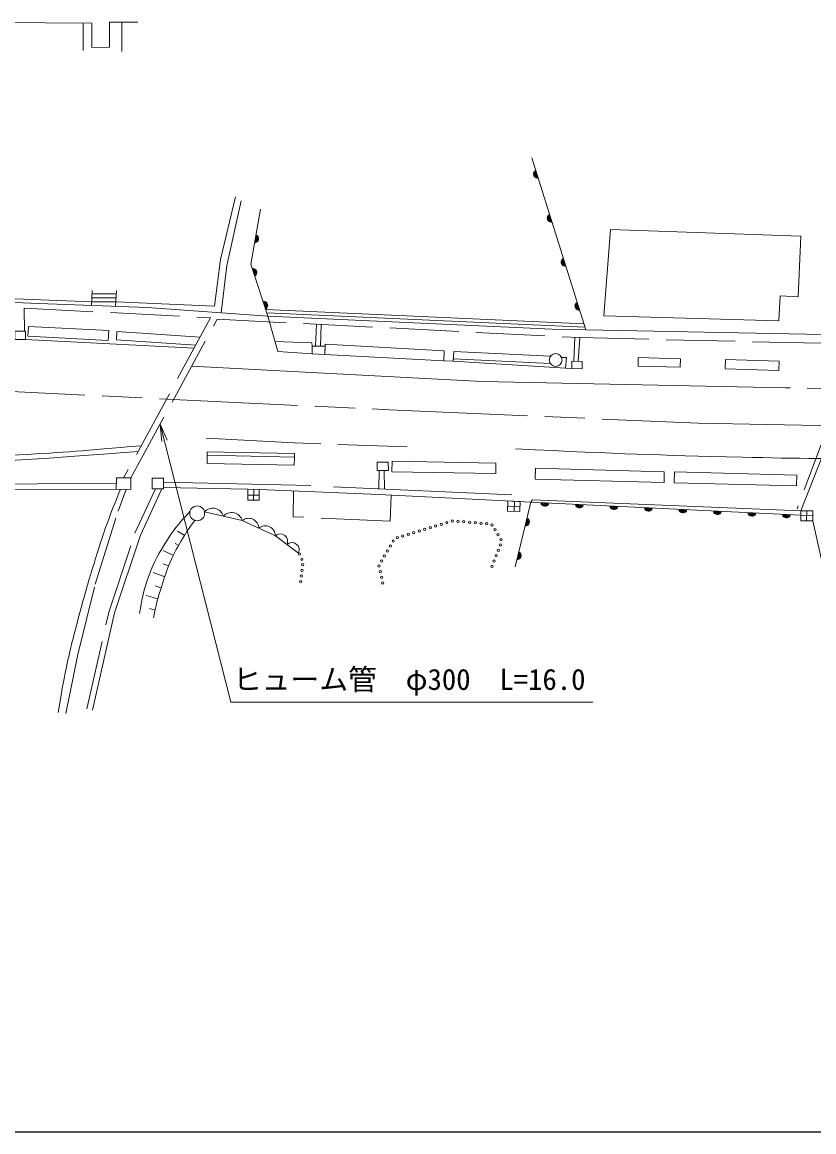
# Model space of a CAD drawing. Units: millimetres, scale not verified. Extents: x 40000 to 680000, y 20000 to 380000.
# Drawn here: x 291830 to 360588, y 205000 to 301327 of the extents above; entities that cross this region are included whole.
import ezdxf
from ezdxf.enums import TextEntityAlignment as Align

# ---------------------------------------------------------------- set-up
doc = ezdxf.new("R2010")
doc.units = ezdxf.units.MM
doc.header["$LTSCALE"] = 1000
doc.linetypes.add('CHAIN', pattern=[18.5, 12, -1.5, 3.5, -1.5])
doc.linetypes.add('DASHED', pattern=[7.5, 6, -1.5])
for name, color, linetype, lineweight in [('M-BMK', 2, 'CHAIN', 13), ('M-STR-HTXT', 7, 'Continuous', 13), ('M-TTL-BAND', 7, 'Continuous', 25), ('M-WORK', 1, 'Continuous', 13)]:
    doc.layers.add(name, color=color, linetype=linetype, lineweight=lineweight)
doc.styles.add('ＭＳ ゴシック', font='')
doc.styles.get('ＭＳ ゴシック').set_extended_font_data('MS Gothic')

# ---------------------------------------------------------------- blocks, each defined once
blk = doc.blocks.new('open_arrow')
at = {"color": 0, "linetype": 'Continuous', "lineweight": -2}
blk.add_lwpolyline([(7.5, 1.25), (0, 0), (7.5, -1.25)], dxfattribs=at)

msp = doc.modelspace()

# ---------------------------------------------------------------- linework, layer by layer
at = {"layer": 'M-BMK'}
for p, q in [((266805, 270420), (323724, 267678)), ((323724, 267678), (350533, 266517)), ((350533, 266517), (366521, 266209))]:
    msp.add_line(p, q, dxfattribs=at)
at = {"layer": 'M-STR-HTXT'}
msp.add_lwpolyline([(303822, 266438), (309940, 242310), (341390, 242310)], dxfattribs=at)
at = {"layer": 'M-TTL-BAND'}
msp.add_line((40000, 205000), (579000, 205000), dxfattribs=at)
at = {"layer": 'M-WORK'}
for p, q in [((287677, 301317), (297885, 301254)), ((297135, 301259), (297124, 298877)), ((297885, 301254), (297875, 299138)), ((299428, 299148), (299428, 301327)), ((299428, 301327), (301888, 301327)), ((300481, 301327), (300481, 298784)), ((297875, 299138), (299428, 299148)), ((336093, 289550), (340773, 274622)), ((309050, 280740), (310364, 286165)), ((342355, 275835), (342935, 283329)), ((342935, 283329), (359453, 282748)), ((359453, 282748), (359242, 277471)), ((308534, 276674), (309050, 280740)), ((261252, 278198), (293290, 276908)), ((272708, 278025), (297895, 277037)), ((297842, 276738), (297906, 278030)), ((297892, 277737), (299995, 277746)), ((299941, 276660), (300010, 278039)), ((357659, 277577), (357553, 275413)), ((359242, 277471), (357659, 277577)), ((293290, 276908), (302695, 276557)), ((297893, 277387), (299997, 277396)), ((297895, 277037), (299998, 277046)), ((299998, 277046), (308534, 276674)), ((302695, 276557), (313180, 275806)), ((312985, 276391), (340608, 275150)), ((313087, 276086), (340703, 274845)), ((313180, 275806), (337877, 274680)), ((314021, 272725), (313180, 275806)), ((357553, 275413), (342355, 275835)), ((337877, 274680), (359924, 274235)), ((292111, 273785), (306762, 273024)), ((300060, 274475), (300013, 273740)), ((300013, 273740), (306911, 273298)), ((307283, 273982), (300060, 274475)), ((316996, 273503), (313779, 273612)), ((359924, 274235), (381596, 273742)), ((317007, 272526), (314021, 272725)), ((317013, 273203), (316996, 273503)), ((329320, 272729), (329271, 271895)), ((337729, 272333), (329320, 272729)), ((329271, 271895), (328441, 271919)), ((339034, 271290), (329271, 271895)), ((337711, 271689), (329283, 272098)), ((338674, 272228), (339108, 272208)), ((339108, 272208), (339034, 271290)), ((331787, 270123), (306551, 271457)), ((339562, 271258), (339034, 271290)), ((358120, 269595), (331787, 270123)), ((315441, 264804), (307807, 265227)), ((300009, 261315), (281761, 261140)), ((316905, 261093), (304115, 261390)), ((277223, 260718), (300003, 260779)), ((304115, 260931), (311435, 260781)), ((311429, 260264), (312409, 260270)), ((311435, 260781), (312415, 260770)), ((311965, 260775), (311922, 259826)), ((312415, 260770), (322803, 260316)), ((334371, 260295), (318860, 260999)), ((322803, 260316), (333801, 259785)), ((333801, 259785), (336011, 259660)), ((333996, 259327), (335072, 259279)), ((334579, 259741), (334558, 258856)), ((336011, 259660), (336154, 259861)), ((336154, 259861), (359454, 258912)), ((359453, 258532), (360496, 258509)), ((359971, 258910), (359960, 258042)), ((360495, 258040), (361517, 253505)), ((305945, 256771), (305323, 257144)), ((304986, 255018), (304081, 255454)), ((305441, 255908), (305123, 256082)), ((304551, 254119), (304089, 254314)), ((304218, 253176), (303210, 253543)), ((303884, 252234), (303371, 252392)), ((303627, 251268), (302604, 251555)), ((303391, 250296), (302877, 250429))]:
    msp.add_line(p, q, dxfattribs=at)
at = {"layer": 'M-WORK', "linetype": 'DASHED'}
for p, q in [((317393, 275104), (317297, 273201)), ((317734, 273197), (317790, 275083)), ((339748, 271894), (339832, 273964)), ((364522, 273374), (359137, 259087)), ((359454, 258912), (365155, 273359)), ((325257, 264453), (315441, 264804)), ((322837, 262399), (322805, 260820)), ((323286, 260798), (323265, 262404))]:
    msp.add_line(p, q, dxfattribs=at)
for points in [[(310844, 285821), (309601, 280215), (309100, 276098)], [(292033, 274494), (292016, 276495), (308199, 275666), (300640, 261774)], [(301281, 261766), (308771, 275541), (340266, 273942), (340107, 271886)], [(340266, 273942), (368789, 273274), (380985, 273156), (381010, 271331)], [(418280, 270862), (402976, 269753), (388517, 269173), (358120, 269595)], [(295615, 241321), (296678, 246439), (298174, 252553), (300154, 258870), (300874, 260769)], [(297441, 241705), (299376, 250184), (301628, 256974), (303418, 260810)], [(323893, 260264), (323787, 258012), (315374, 258388), (315388, 260640)]]:
    msp.add_lwpolyline(points, dxfattribs=at)
at = {"layer": 'M-WORK'}
for points in [[(313180, 275806), (311677, 280332), (312521, 285082)], [(297929, 241594), (299859, 250049), (302093, 256789), (303970, 260810)], [(334637, 254045), (336011, 259660), (359453, 258532)], [(315844, 255243), (313827, 256744), (310942, 258058), (307663, 258814)]]:
    msp.add_lwpolyline(points, dxfattribs=at)
for points in [[(292374, 274918), (299356, 274553), (299312, 273704), (292329, 274068)], [(291192, 274492), (292109, 274494), (292111, 273785), (291193, 273784)], [(318150, 273194), (317013, 273203), (317007, 272526), (318111, 272493)], [(318160, 273370), (328490, 272797), (328441, 271919), (318111, 272493)], [(339577, 271898), (340480, 271877), (340465, 271237), (339562, 271258)], [(345340, 272219), (348999, 272114), (348977, 271371), (345318, 271476)], [(352904, 272043), (357583, 271903), (357559, 271090), (352879, 271231)], [(315477, 263565), (307901, 263729), (307908, 264037), (315484, 263872)], [(307901, 263729), (315477, 263565), (315462, 262864), (307886, 263028)], [(322657, 263127), (323626, 263138), (323634, 262408), (322664, 262397)], [(323960, 263211), (332977, 263054), (332961, 262149), (323944, 262306)], [(336414, 262611), (347602, 262306), (347576, 261365), (336388, 261670)], [(348493, 262283), (359118, 262001), (359093, 261065), (348468, 261346)], [(300015, 261781), (301281, 261766), (301269, 260764), (300003, 260779)], [(303128, 261746), (304115, 261746), (304115, 260810), (303128, 260810)], [(311435, 260781), (312415, 260770), (312404, 259821), (311425, 259831)], [(334004, 259773), (335082, 259712), (335062, 258844), (333988, 258868)], [(359454, 258912), (360496, 258909), (360495, 258040), (359452, 258043)]]:
    msp.add_lwpolyline(points, close=True, dxfattribs=at)
for centre, radius in [((338170, 271999), 554), ((307029, 258688), 646), ((326318, 257157), 100), ((326797, 257300), 100), ((327276, 257443), 100), ((327755, 257586), 100), ((328235, 257729), 100), ((328714, 257872), 100), ((329193, 258015), 100), ((329688, 258000), 100), ((330186, 257958), 100), ((330685, 257916), 100), ((331183, 257874), 100), ((331681, 257832), 100), ((332179, 257790), 100), ((332641, 257690), 100), ((332897, 257260), 100), ((324052, 256278), 100), ((324402, 256585), 100), ((324881, 256728), 100), ((325360, 256871), 100), ((325839, 257014), 100), ((333153, 256830), 100), ((333408, 256401), 100), ((323549, 255414), 100), ((323800, 255846), 100), ((333176, 255478), 100), ((333355, 255945), 100), ((315890, 255155), 100), ((316119, 254710), 100), ((316185, 254237), 100), ((323046, 254549), 100), ((323297, 254981), 100), ((332819, 254544), 100), ((332998, 255011), 100), ((316066, 253244), 100), ((316126, 253740), 100), ((322834, 254111), 100), ((322940, 253622), 100), ((332640, 254077), 100), ((316006, 252747), 100), ((323047, 253134), 100), ((323153, 252645), 100)]:
    msp.add_circle(centre, radius, dxfattribs=at)
for centre, radius, start, end in [((336594, 288135), 354, 116.20504, 278.61022), ((336594, 288135), 283, 118.42908, 276.38618), ((336594, 288135), 212, 122.17541, 272.63985), ((336594, 288135), 142, 129.88714, 264.92812), ((336594, 288135), 100, 140.2048, 254.61046), ((337790, 284318), 354, 116.20504, 278.61022), ((337790, 284318), 283, 118.42908, 276.38618), ((337790, 284318), 212, 122.17541, 272.63985), ((337790, 284318), 142, 129.88714, 264.92812), ((337790, 284318), 100, 140.2048, 254.61046), ((312014, 282538), 354, 268.71681, 71.12199), ((312014, 282538), 283, 270.94085, 68.89795), ((312014, 282538), 212, 274.68718, 65.15163), ((312014, 282538), 142, 282.39891, 57.4399), ((312014, 282538), 100, 292.71657, 47.12223), ((338987, 280501), 354, 116.20504, 278.61022), ((338987, 280501), 283, 118.42908, 276.38618), ((338987, 280501), 212, 122.17541, 272.63985), ((338987, 280501), 142, 129.88714, 264.92812), ((338987, 280501), 100, 140.2048, 254.61046), ((311868, 279585), 354, 297.16086, 99.56604), ((311868, 279585), 283, 299.3849, 97.342), ((311868, 279585), 212, 303.13123, 93.59568), ((311868, 279585), 142, 310.84296, 85.88395), ((311868, 279585), 100, 321.16062, 75.56628), ((312813, 276738), 354, 297.16086, 99.56604), ((312813, 276738), 283, 299.3849, 97.342), ((312813, 276738), 212, 303.13123, 93.59568), ((312813, 276738), 142, 310.84296, 85.88395), ((312813, 276738), 100, 321.16062, 75.56628), ((340184, 276684), 354, 116.20504, 278.61022), ((340184, 276684), 283, 118.42908, 276.38618), ((340184, 276684), 212, 122.17541, 272.63985), ((340184, 276684), 142, 129.88714, 264.92812), ((340184, 276684), 100, 140.2048, 254.61046), ((308380, 258179), 958, 15.5616, 138.46615), ((337231, 259655), 354, 186.04351, 348.44868), ((337231, 259655), 283, 188.26754, 346.22465), ((337231, 259655), 212, 192.01387, 342.47832), ((337231, 259655), 142, 199.7256, 334.76659), ((337231, 259655), 100, 210.04326, 324.44893), ((340228, 259511), 354, 186.04351, 348.44868), ((340228, 259511), 283, 188.26754, 346.22465), ((340228, 259511), 212, 192.01387, 342.47832), ((340228, 259511), 142, 199.7256, 334.76659), ((340228, 259511), 100, 210.04326, 324.44893), ((343224, 259367), 354, 186.04351, 348.44868), ((343224, 259367), 283, 188.26754, 346.22465), ((343224, 259367), 212, 192.01387, 342.47832), ((343224, 259367), 142, 199.7256, 334.76659), ((343224, 259367), 100, 210.04326, 324.44893), ((346221, 259223), 354, 186.04351, 348.44868), ((346221, 259223), 283, 188.26754, 346.22465), ((346221, 259223), 212, 192.01387, 342.47832), ((346221, 259223), 142, 199.7256, 334.76659), ((346221, 259223), 100, 210.04326, 324.44893), ((310019, 257801), 958, 15.5616, 138.46615), ((311506, 257386), 878, 1.02102, 130.02089), ((335535, 257943), 354, 265.05503, 67.46021), ((335535, 257943), 283, 267.27907, 65.23617), ((349217, 259079), 354, 186.04351, 348.44868), ((349217, 259079), 283, 188.26754, 346.22465), ((349217, 259079), 212, 192.01387, 342.47832), ((349217, 259079), 142, 199.7256, 334.76659), ((349217, 259079), 100, 210.04326, 324.44893), ((352214, 258934), 354, 186.04351, 348.44868), ((352214, 258934), 283, 188.26754, 346.22465), ((352214, 258934), 212, 192.01387, 342.47832), ((352214, 258934), 142, 199.7256, 334.76659), ((352214, 258934), 100, 210.04326, 324.44893), ((355210, 258790), 354, 186.04351, 348.44868), ((355210, 258790), 283, 188.26754, 346.22465), ((355210, 258790), 212, 192.01387, 342.47832), ((355210, 258790), 142, 199.7256, 334.76659), ((355210, 258790), 100, 210.04326, 324.44893), ((358207, 258646), 354, 186.04351, 348.44868), ((358207, 258646), 283, 188.26754, 346.22465), ((358207, 258646), 212, 192.01387, 342.47832), ((358207, 258646), 142, 199.7256, 334.76659), ((358207, 258646), 100, 210.04326, 324.44893), ((312949, 256729), 878, 1.02102, 130.02089), ((335535, 257943), 212, 271.0254, 61.48985), ((335535, 257943), 142, 278.73713, 53.77812), ((335535, 257943), 100, 289.05479, 43.46046), ((314244, 256253), 645, 336.34347, 130.34432), ((315253, 255502), 645, 336.34347, 130.34432), ((334822, 255029), 354, 265.05503, 67.46021), ((334822, 255029), 283, 267.27907, 65.23617), ((334822, 255029), 212, 271.0254, 61.48985), ((334822, 255029), 142, 278.73713, 53.77812), ((334822, 255029), 100, 289.05479, 43.46046)]:
    msp.add_arc(centre, radius, start, end, dxfattribs=at)
for points, knots in [([(505596, 277360), (502313, 276489), (501415, 276235), (498700, 275671), (496526, 275219), (495296, 275021), (493107, 274651), (482454, 272850), (476477, 271876), (465770, 270429), (454386, 268890), (447993, 268136), (436570, 266911), (429811, 266186), (426012, 265896), (419243, 265275), (413170, 264717), (409778, 264271), (403693, 263867), (400665, 263667), (398963, 263677), (395929, 263610), (389252, 263461), (385510, 263455), (378831, 263445), (369285, 263431), (363935, 263337), (354392, 263563), (346693, 263745), (344194, 263841), (334690, 264290)], [0, 0, 0, 0, 1, 1, 1, 2, 2, 2, 3, 3, 3, 4, 4, 4, 5, 5, 5, 6, 6, 6, 7, 7, 7, 8, 8, 8, 9, 9, 9, 10, 10, 10, 10]), ([(239692, 266960), (245106, 266330), (246468, 266174), (250808, 265652), (253553, 265321), (255087, 265111), (257834, 264797), (261444, 264384), (263461, 264107), (267080, 263786), (270150, 263513), (271871, 263357), (274949, 263214), (278378, 263055), (280304, 263087), (283737, 263104), (290834, 263139), (293226, 263422), (301883, 264058)], [0, 0, 0, 0, 1, 1, 1, 2, 2, 2, 3, 3, 3, 4, 4, 4, 5, 5, 5, 6, 6, 6, 6]), ([(282216, 263459), (286713, 263551), (287911, 263583), (291556, 263771), (295702, 263986), (297059, 264113), (302156, 264559)], [0, 0, 0, 0, 1, 1, 1, 2, 2, 2, 2]), ([(300368, 260775), (299799, 259396), (299649, 259017), (299232, 257874), (298722, 256477), (298481, 255679), (298043, 254257), (297506, 252513), (297229, 251529), (296761, 249764), (296307, 248050), (296042, 247091), (295677, 245355), (295354, 243816), (295265, 243295), (294958, 241394)], [0, 0, 0, 0, 1, 1, 1, 2, 2, 2, 3, 3, 3, 4, 4, 4, 5, 5, 5, 5]), ([(302029, 249990), (302237, 251313), (302326, 251762), (302686, 252851), (303119, 254162), (303487, 254864), (304210, 256041), (304945, 257237), (305320, 257654), (306413, 258881)], [0, 0, 0, 0, 1, 1, 1, 2, 2, 2, 3, 3, 3, 3]), ([(303225, 249614), (303499, 250927), (303609, 251332), (303952, 252405), (304458, 253984), (304793, 254875), (305641, 256299), (306068, 257015), (306230, 257287), (306821, 258077)], [0, 0, 0, 0, 1, 1, 1, 2, 2, 2, 3, 3, 3, 3])]:
    msp.add_open_spline(points, degree=3, knots=knots, dxfattribs=at)

# ---------------------------------------------------------------- block references
at = {"layer": 'M-STR-HTXT', "xscale": 200, "yscale": 200, "rotation": 284.2}
msp.add_blockref('open_arrow', (303822, 266438), dxfattribs=at)

# ---------------------------------------------------------------- texts
at = {"layer": 'M-STR-HTXT', "style": 'ＭＳ ゴシック'}
msp.add_text('ヒューム管\u3000φ300\u3000L=16.0', height=1833, dxfattribs=at).set_placement((310140, 242810), align=Align.BOTTOM_LEFT)

doc.saveas('drawing.dxf')
